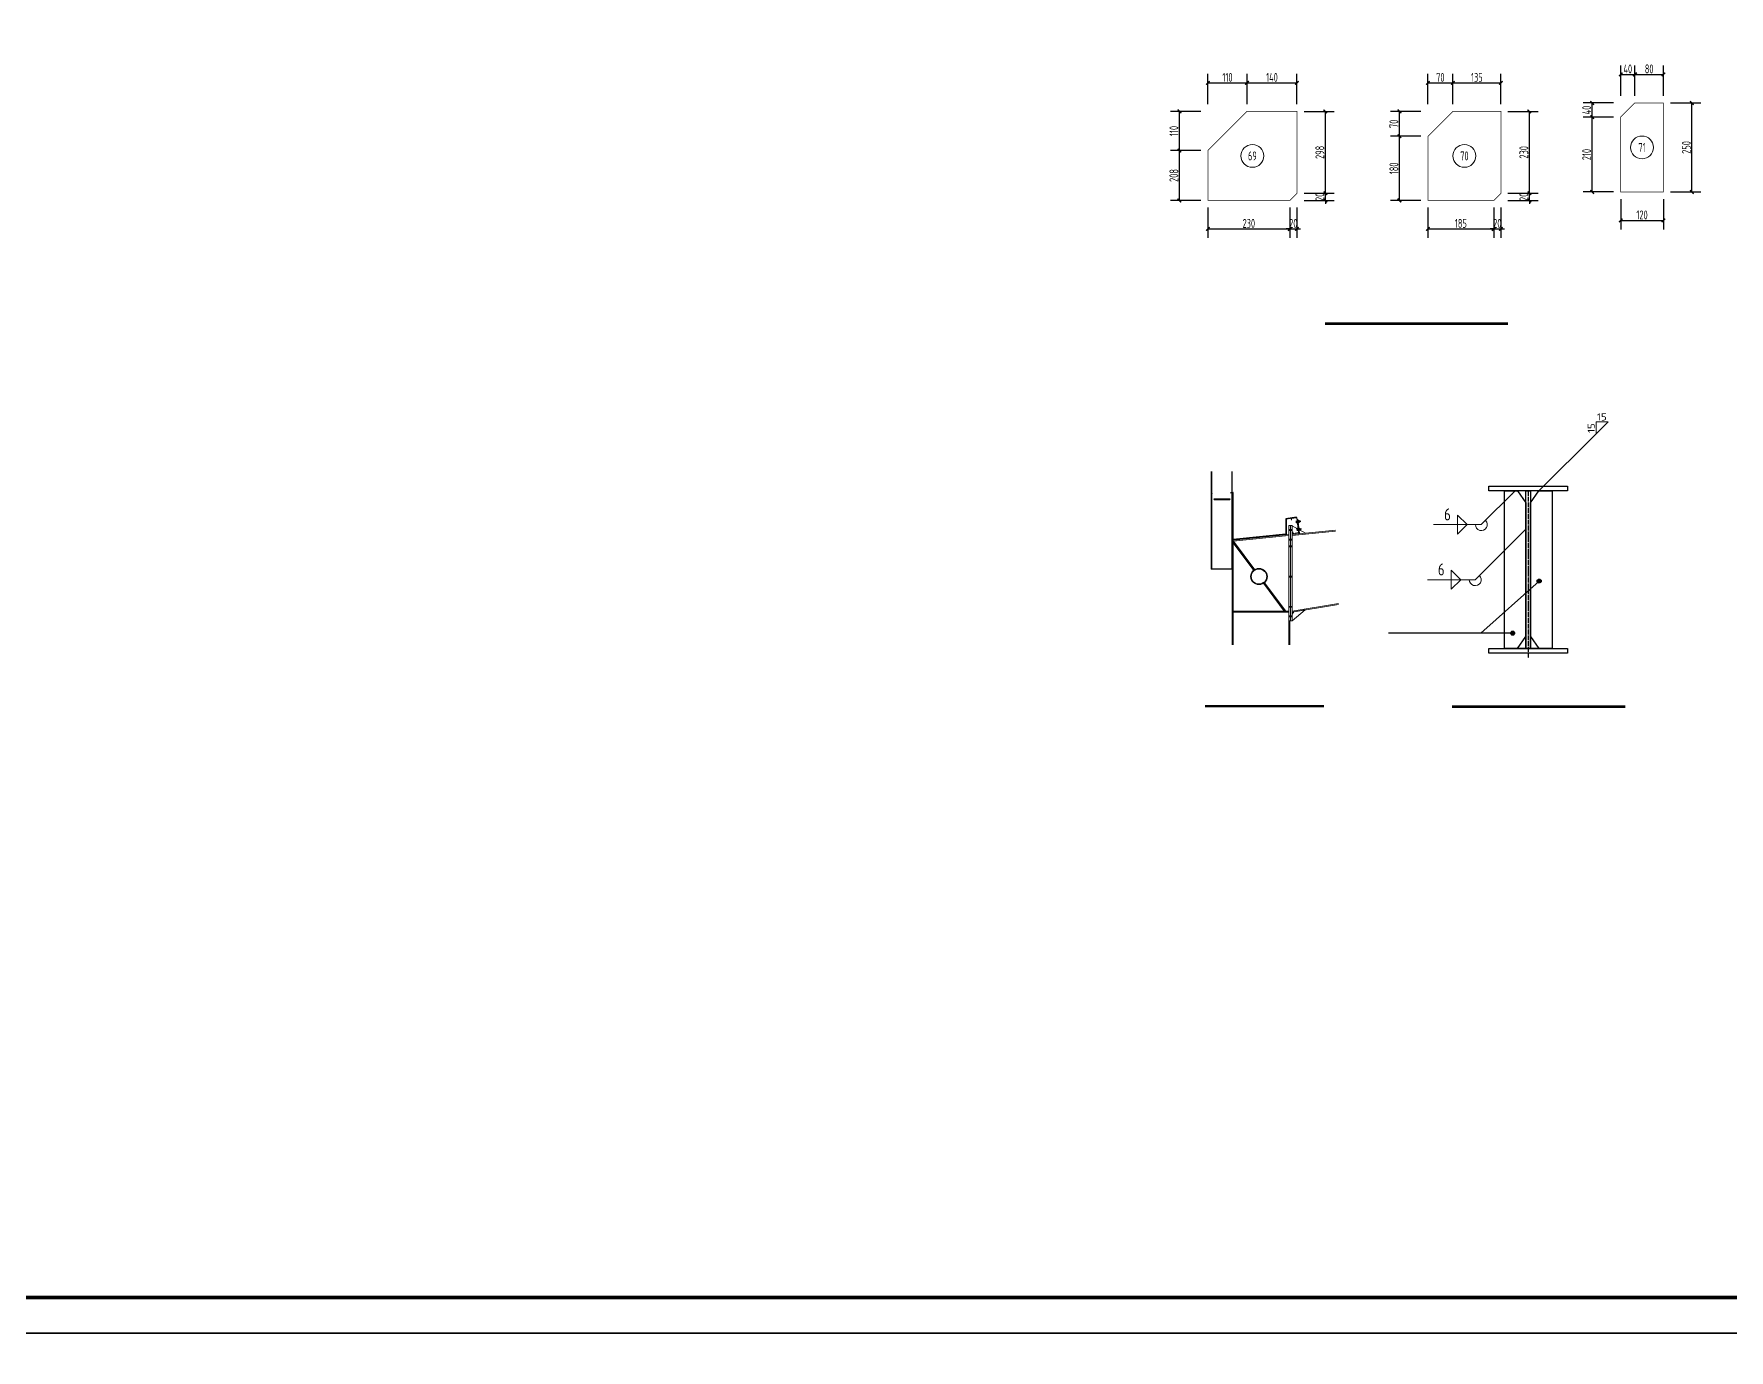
# Model space of a CAD drawing. Extents: x 95752 to 843522, y -411933 to 75567.
# Drawn here: x 186135 to 233751, y -10328 to 26629 of the extents above; entities that cross this region are included whole.
import ezdxf
from ezdxf.enums import TextEntityAlignment as Align

# ---------------------------------------------------------------- set-up
doc = ezdxf.new("R2010")
doc.units = 0
doc.header["$LTSCALE"] = 1000
doc.header["$MEASUREMENT"] = 0
doc.linetypes.add('DOTE', pattern=[2.42, 2, -0.2, 0.02, -0.2])
for name, color, linetype, lineweight in [('10', 7, 'Continuous', 18), ('14', 2, 'Continuous', 20), ('15', 3, 'Continuous', 20), ('尺寸标注', 9, 'Continuous', 18), ('柱子', 3, 'Continuous', 20), ('焊缝标注', 9, 'Continuous', 18), ('编号标注', 9, 'Continuous', 18)]:
    doc.layers.add(name, color=color, linetype=linetype, lineweight=lineweight)
for name, color, linetype in [('320', 2, 'Continuous'), ('AXIS', 3, 'Continuous'), ('DIM_SYMB', 3, 'Continuous'), ('PUB_TITLE', 4, 'Continuous'), ('型钢截面', 2, 'Continuous'), ('拉条', 3, 'Continuous'), ('预埋螺栓', 6, 'Continuous')]:
    doc.layers.add(name, color=color, linetype=linetype)
doc.styles.add('FromPkpm', font='Pkpmeng', dxfattribs={"width": 0.7, "bigfont": 'Pkpmchn'})
doc.styles.get("Standard").update_dxf_attribs({"font": 'gbenor.shx', "bigfont": 'gbcbig.shx'})
doc.dimstyles.new('Pkpm_1.00', dxfattribs={"dimtxt": 250, "dimasz": 100, "dimexe": 250, "dimexo": 0.0625, "dimgap": 30, "dimtad": 1, "dimdec": 0, "dimrnd": 5, "dimzin": 0, "dimdsep": 46, "dimtxsty": 'FromPkpm', "dimblk1": 'ARCHTICK', "dimblk2": 'ARCHTICK', "dimsah": 1, "dimcen": 0.09, "dimadec": 0, "dimazin": 0, "dimtfac": 1, "dimtdec": 0, "dimtix": 1, "dimtmove": 2, "dimatfit": 1, "dimfxl": 1, "dimtolj": 1, "dimtzin": 0, "dimarcsym": 0})

# ---------------------------------------------------------------- blocks, each defined once
blk = doc.blocks.new('A$C475875CE')
at = {"layer": '型钢截面'}
h = blk.add_hatch(dxfattribs=at)
h.set_pattern_fill('LINE', color=256, scale=0.4, angle=-9.754, style=0)
h.set_pattern_definition([(111.032184, (13600.8141, -12750.0163), (1.1853913, 0.45579323), [])])
h.paths.add_polyline_path([(0, 128), (10, 129), (11, 117), (1, 116)])
h = blk.add_hatch(dxfattribs=at)
h.set_pattern_fill('LINE', color=256, scale=0.4, angle=-9.754, style=0)
h.set_pattern_definition([(111.032184, (13612.5558, -12829.4403), (1.1853913, 0.45579323), [])])
h.paths.add_polyline_path([(12, 48), (22, 49), (23, 38), (13, 37)])
at = {"lineweight": 5, "ltscale": 10}
for p, q in [((26, 150, 2), (20, 149, 2)), ((20, 149, 2), (39, 0, 2)), ((30, 125, 2), (24, 124, 2)), ((26, 150, 2), (45, 1, 2)), ((42, 46, 2), (36, 45, 2)), ((45, 1, 2), (39, 0, 2)), ((86, 155, 2), (84, 155, 2)), ((86, 155, 2), (86, 155, 2)), ((101, 36, 2), (99, 36, 2))]:
    blk.add_line(p, q, dxfattribs=at)
at = {"lineweight": 5, "ltscale": 10, "elevation": 2}
for points in [[(86, 155), (84, 172, 0.414214), (81, 175), (27, 170, 0.414214), (24, 167), (44, 11), (100, 16, 0.414214), (103, 19), (101, 36)], [(84, 155), (82, 170, 0.414214), (79, 173), (29, 168, 0.414214), (27, 165), (45, 13), (98, 18, 0.414214), (101, 21), (99, 36)]]:
    blk.add_lwpolyline(points, format="xyb", dxfattribs=at)
at = {"layer": '型钢截面'}
for p, q in [((10, 132, 2), (12, 114, 2)), ((10, 132, 2), (12, 114, 2)), ((22, 129, 2), (10, 128, 2)), ((20, 134, 2), (11, 133, 2)), ((11, 118, 2), (23, 119, 2)), ((13, 113, 2), (23, 114, 2)), ((21, 52, 2), (23, 35, 2)), ((21, 52, 2), (23, 35, 2)), ((22, 133, 2), (23, 115, 2)), ((32, 55, 2), (22, 54, 2)), ((34, 50, 2), (22, 49, 2)), ((23, 39, 2), (35, 40, 2)), ((24, 34, 2), (34, 35, 2)), ((40, 136, 2), (30, 135, 2)), ((30, 134, 2), (31, 116, 2)), ((30, 134, 2), (31, 116, 2)), ((42, 131, 2), (30, 130, 2)), ((31, 120, 2), (43, 121, 2)), ((33, 115, 2), (42, 116, 2)), ((33, 54, 2), (35, 36, 2)), ((41, 135, 2), (43, 117, 2)), ((41, 55, 2), (43, 37, 2)), ((41, 55, 2), (43, 37, 2)), ((52, 57, 2), (42, 56, 2)), ((54, 52, 2), (42, 51, 2)), ((43, 41, 2), (55, 42, 2)), ((44, 36, 2), (54, 37, 2)), ((53, 56, 2), (55, 38, 2))]:
    blk.add_line(p, q, dxfattribs=at)
at = {"layer": '型钢截面', "elevation": 2}
for points in [[(30, 131), (0, 128), (1, 116), (31, 119)], [(42, 52), (12, 48), (13, 37), (43, 40)]]:
    blk.add_lwpolyline(points, close=True, dxfattribs=at)
at = {"layer": '型钢截面'}
for centre, start, end in [((11, 132, 2), 96.0322, 186.0322), ((13, 114, 2), 186.0322, 276.0322), ((21, 133, 2), 6.0322, 96.0322), ((21, 130, 2), 276.0322, 6.0322), ((21, 128, 2), 6.0322, 96.0322), ((22, 53, 2), 96.0322, 186.0322), ((22, 120, 2), 276.0322, 6.0322), ((22, 118, 2), 6.0322, 96.0322), ((22, 115, 2), 276.0322, 6.0322), ((24, 35, 2), 186.0322, 276.0322), ((31, 134, 2), 96.0322, 186.0322), ((32, 116, 2), 186.0322, 276.0322), ((32, 54, 2), 6.0322, 96.0322), ((33, 51, 2), 276.0322, 6.0322), ((33, 49, 2), 6.0322, 96.0322), ((34, 41, 2), 276.0322, 6.0322), ((34, 39, 2), 6.0322, 96.0322), ((34, 36, 2), 276.0322, 6.0322), ((40, 135, 2), 6.0322, 96.0322), ((41, 132, 2), 276.0322, 6.0322), ((41, 130, 2), 6.0322, 96.0322), ((42, 55, 2), 96.0322, 186.0322), ((42, 122, 2), 276.0322, 6.0322), ((42, 120, 2), 6.0322, 96.0322), ((42, 117, 2), 276.0322, 6.0322), ((44, 37, 2), 186.0322, 276.0322), ((52, 56, 2), 6.0322, 96.0322), ((53, 53, 2), 276.0322, 6.0322), ((53, 51, 2), 6.0322, 96.0322), ((54, 43, 2), 276.0322, 6.0322), ((54, 41, 2), 6.0322, 96.0322), ((54, 38, 2), 276.0322, 6.0322)]:
    blk.add_arc(centre, 1, start, end, dxfattribs=at)
blk = doc.blocks.new('GH22112221')
for p, q in [((1891302, -58997, 4), (1891799, -58997, 4)), ((1891302, -59015, 4), (1891799, -59015, 4)), ((1891901, -60318, 4), (1892566, -61207, 4)), ((1891901, -60368, 4), (1892542, -61225, 4)), ((1891871, -61187, 4), (1891211, -61187, 4)), ((1892843, -61628, 4), (1893495, -62498, 4)), ((1892867, -61610, 4), (1893532, -62498, 4))]:
    blk.add_line(p, q)
at = {"color": 1}
for p, q in [((1891460, -59033, 4), (1891460, -58982, 4)), ((1891669, -59033, 4), (1891669, -58982, 4))]:
    blk.add_line(p, q, dxfattribs=at)
at = {"const_width": 6, "elevation": 4}
blk.add_lwpolyline([(1891811, -58817), (1891871, -58817), (1891871, -58997), (1891211, -58997), (1891211, -58817), (1891271, -58817)], dxfattribs=at)
at = {"elevation": 4}
blk.add_lwpolyline([(1891302, -58997), (1891799, -58997), (1891799, -59015), (1891302, -59015)], close=True, dxfattribs=at)
at = {"color": 1, "const_width": 36, "elevation": 4}
for points in [[(1891460, -59015), (1891460, -58997)], [(1891669, -59015), (1891669, -58997)]]:
    blk.add_lwpolyline(points, dxfattribs=at)
at = {"elevation": 4}
for points in [[(1893876, -59569), (1893541, -59620), (1893540, -60096), (1891895, -60264), (1891895, -58795), (1891814, -58809)], [(1893877, -59578), (1893550, -59627), (1893549, -60104), (1891886, -60274), (1891886, -58805), (1891816, -58817)]]:
    blk.add_lwpolyline(points, dxfattribs=at)
for radius in [252, 242]:
    blk.add_circle((1892704, -61418, 4), radius)
at = {"layer": '14'}
for p, q in [((1891901, -60287, 4), (1893641, -60104, 4)), ((1893641, -60134, 4), (1891901, -60318, 4)), ((1891901, -60318, 4), (1891901, -60287, 4)), ((1893641, -59828, 4), (1893689, -59828, 4)), ((1893641, -62798, 4), (1893641, -59828, 4)), ((1893641, -60104, 4), (1893641, -60134, 4)), ((1893689, -59828, 4), (1893737, -59828, 4)), ((1893689, -62798, 4), (1893689, -59828, 4)), ((1893689, -59828, 4), (1893689, -62798, 4)), ((1893737, -59828, 4), (1893737, -62798, 4)), ((1893737, -59834, 4), (1894155, -60062, 4)), ((1893737, -60044, 4), (1893737, -59834, 4)), ((1893796, -60098, 4), (1893737, -60044, 4)), ((1893641, -60644, 4), (1893641, -60614, 4)), ((1893737, -60644, 4), (1893737, -60614, 4)), ((1891901, -62528, 4), (1891901, -62498, 4)), ((1891901, -62498, 4), (1893641, -62498, 4)), ((1893641, -62528, 4), (1891901, -62528, 4)), ((1893641, -62498, 4), (1893641, -62528, 4)), ((1893689, -62798, 4), (1893641, -62798, 4)), ((1893737, -62798, 4), (1893689, -62798, 4)), ((1894151, -62460, 4), (1893737, -62798, 4)), ((1893737, -62588, 4), (1893796, -62519, 4)), ((1893737, -62798, 4), (1893737, -62588, 4)), ((1893796, -62519, 4), (1894151, -62460, 4))]:
    blk.add_line(p, q, dxfattribs=at)
at = {"layer": '柱子'}
for p, q in [((1891211, -61187, 4), (1891211, -58146, 4)), ((1891229, -61187, 4), (1891229, -58146, 4)), ((1891853, -61187, 4), (1891853, -58146, 4)), ((1891871, -61187, 4), (1891871, -58146, 4)), ((1891871, -60287, 4), (1891901, -60287, 4)), ((1891871, -63545, 4), (1891871, -60287, 4)), ((1891901, -63545, 4), (1891901, -60287, 4)), ((1893737, -60104, 4), (1895093, -59968, 4)), ((1893737, -60134, 4), (1895094, -59998, 4)), ((1893737, -62498, 4), (1895188, -62257, 4)), ((1893737, -62528, 4), (1895190, -62287, 4)), ((1893641, -62798, 4), (1893671, -62798, 4)), ((1893641, -63545, 4), (1893641, -62798, 4)), ((1893671, -63545, 4), (1893671, -62798, 4))]:
    blk.add_line(p, q, dxfattribs=at)
at = {"layer": '预埋螺栓', "const_width": 60, "elevation": 4}
for points in [[(1893641, -59969), (1893737, -59969)], [(1893641, -60269), (1893737, -60269)], [(1893641, -60479), (1893737, -60479)], [(1893641, -61421), (1893737, -61421)], [(1893641, -62363), (1893737, -62363)], [(1893641, -62663), (1893737, -62663)]]:
    blk.add_lwpolyline(points, dxfattribs=at)
at = {"xscale": -2.999999999999999, "yscale": 2.999999999999999, "zscale": 2.999999999999997, "rotation": 14.03639966817698}
blk.add_blockref('A$C475875CE', (1894080, -60052, -2), dxfattribs=at)
blk = doc.blocks.new('jkdhj1')
h = blk.add_hatch(color=256)
edge = h.paths.add_edge_path()
edge.add_arc((261171, 201265), 85.5, 0, 360)
h = blk.add_hatch(color=256)
edge = h.paths.add_edge_path()
edge.add_arc((260058, 199084), 85.5, 0, 360)
for p, q in [((260265, 205042), (260615, 204542)), ((260815, 204542), (261165, 205042)), ((258729, 199084), (261171, 201265)), ((260058, 199084), (254850, 199084))]:
    blk.add_line(p, q)
for centre in [(261171, 201265), (260058, 199084)]:
    blk.add_circle(centre, 85.5)
at = {"layer": '10'}
for p, q in [((263565, 207442), (264060, 207937)), ((264060, 207937), (263565, 207937)), ((263565, 207937), (263565, 207442)), ((261165, 205042), (263565, 207442))]:
    blk.add_line(p, q, dxfattribs=at)
at = {"layer": '320'}
for p, q in [((260265, 198442), (260615, 198942)), ((260815, 198942), (261165, 198442))]:
    blk.add_line(p, q, dxfattribs=at)
for points in [[(259065, 205242), (262365, 205242), (262365, 205042), (259065, 205042), (259065, 205242)], [(259715, 205042), (260265, 205042), (260615, 204542), (260615, 198442), (259715, 198442), (259715, 205042)], [(260615, 205042), (260815, 205042), (260815, 198442), (260615, 198442), (260615, 205042)], [(260815, 204542), (261165, 205042), (261715, 205042), (261715, 198442), (260815, 198442), (260815, 204542)], [(259065, 198442), (262365, 198442), (262365, 198242), (259065, 198242), (259065, 198442)]]:
    blk.add_lwpolyline(points, dxfattribs=at)
at = {"layer": 'AXIS', "color": 1, "linetype": 'DOTE', "ltscale": 0.1}
blk.add_line((260715, 205042), (260715, 198042), dxfattribs=at)
at = {"layer": 'DIM_SYMB', "const_width": 105}
blk.add_lwpolyline([(257521, 196002), (264791, 196002)], dxfattribs=at)
at = {"layer": '焊缝标注', "color": 0}
for p, q in [((260165, 205042), (258748, 203631)), ((258148, 203631), (257748, 204031)), ((257748, 203631), (257748, 204031)), ((258748, 203631), (256748, 203631)), ((258148, 203631), (257748, 203231)), ((257748, 203631), (257748, 203231)), ((260615, 203442), (258490, 201325)), ((258490, 201325), (256490, 201325)), ((257890, 201325), (257490, 201725)), ((257490, 201325), (257490, 201725)), ((257890, 201325), (257490, 200925)), ((257490, 201325), (257490, 200925))]:
    blk.add_line(p, q, dxfattribs=at)
for centre in [(258748, 203631), (258490, 201325)]:
    blk.add_arc(centre, 250, 179.99999, 44.88593, dxfattribs=at)
for points in [[(260165, 205042), (260002, 204922), (260045, 204880)], [(260615, 203442), (260452, 203322), (260495, 203280)]]:
    blk.add_solid(points, dxfattribs=at)
at = {"layer": '10', "width": 1.495304}
blk.add_text('15', height=300, dxfattribs=at).set_placement((263597, 207996), (264005, 207996), align=Align.FIT)
at = {"layer": '10', "width": 1.495293}
blk.add_text('15', height=300, rotation=90, dxfattribs=at).set_placement((263506, 207474), (263506, 207882), align=Align.FIT)
at = {"layer": '焊缝标注', "color": 0, "width": 1.120731}
for p, p2 in [((257188, 203811), (257468, 203811)), ((256930, 201505), (257210, 201505))]:
    blk.add_text('6', height=500, dxfattribs=at).set_placement(p, p2, align=Align.FIT)
blk = doc.blocks.new('_ArchTick')
at = {"color": 0, "linetype": 'ByBlock', "const_width": 0.4}
blk.add_lwpolyline([(-0.5, -0.5), (0.5, 0.5)], dxfattribs=at)
blk = doc.blocks.new('*D343')
at = {"layer": 'Defpoints', "color": 0, "linetype": 'Continuous', "transparency": 16777216}
for p in [(219111, 21954), (221411, 21954), (221411, 21154)]:
    blk.add_point(p, dxfattribs=at)
at = {"layer": '尺寸标注', "color": 0, "linetype": 'Continuous', "lineweight": -2, "transparency": 16777216}
for p, q in [((219111, 21754), (219111, 20904)), ((221411, 21754), (221411, 20904)), ((219111, 21154), (221411, 21154))]:
    blk.add_line(p, q, dxfattribs=at)
at = {"layer": '尺寸标注', "color": 0, "linetype": 'Continuous', "lineweight": -2, "transparency": 16777216, "xscale": 100, "yscale": 100, "zscale": 100, "rotation": 180}
blk.add_blockref('_ArchTick', (219111, 21154), dxfattribs=at)
at = {"layer": '尺寸标注', "color": 0, "linetype": 'Continuous', "lineweight": -2, "transparency": 16777216, "xscale": 100, "yscale": 100, "zscale": 100}
blk.add_blockref('_ArchTick', (221411, 21154), dxfattribs=at)
at = {"layer": '尺寸标注', "color": 0, "linetype": 'Continuous', "lineweight": 18, "transparency": 16777216, "insert": (220261, 21309), "char_height": 250, "attachment_point": 5, "style": 'FromPkpm'}
blk.add_mtext('\\A1;230', dxfattribs=at)
blk = doc.blocks.new('*D344')
at = {"layer": 'Defpoints', "color": 0, "linetype": 'Continuous', "transparency": 16777216}
for p in [(221411, 21954), (221611, 21954), (221611, 21154)]:
    blk.add_point(p, dxfattribs=at)
at = {"layer": '尺寸标注', "color": 0, "linetype": 'Continuous', "lineweight": -2, "transparency": 16777216}
for p, q in [((221411, 21754), (221411, 20904)), ((221611, 21754), (221611, 20904)), ((221411, 21154), (221311, 21154)), ((221411, 21154), (221611, 21154)), ((221611, 21154), (221711, 21154))]:
    blk.add_line(p, q, dxfattribs=at)
at = {"layer": '尺寸标注', "color": 0, "linetype": 'Continuous', "lineweight": -2, "transparency": 16777216, "xscale": 100, "yscale": 100, "zscale": 100}
blk.add_blockref('_ArchTick', (221411, 21154), dxfattribs=at)
at = {"layer": '尺寸标注', "color": 0, "linetype": 'Continuous', "lineweight": -2, "transparency": 16777216, "xscale": 100, "yscale": 100, "zscale": 100, "rotation": 180}
blk.add_blockref('_ArchTick', (221611, 21154), dxfattribs=at)
at = {"layer": '尺寸标注', "color": 0, "linetype": 'Continuous', "lineweight": 18, "transparency": 16777216, "insert": (221511, 21309), "char_height": 250, "attachment_point": 5, "style": 'FromPkpm'}
blk.add_mtext('\\A1;20', dxfattribs=at)
blk = doc.blocks.new('*D345')
at = {"layer": 'Defpoints', "color": 0, "linetype": 'Continuous', "transparency": 16777216}
for p in [(220211, 25254), (219111, 24454), (220211, 24454)]:
    blk.add_point(p, dxfattribs=at)
at = {"layer": '尺寸标注', "color": 0, "linetype": 'Continuous', "lineweight": -2, "transparency": 16777216}
for p, q in [((219111, 24654), (219111, 25504)), ((219111, 25254), (220211, 25254)), ((220211, 24654), (220211, 25504))]:
    blk.add_line(p, q, dxfattribs=at)
at = {"layer": '尺寸标注', "color": 0, "linetype": 'Continuous', "lineweight": -2, "transparency": 16777216, "xscale": 100, "yscale": 100, "zscale": 100, "rotation": 180}
blk.add_blockref('_ArchTick', (219111, 25254), dxfattribs=at)
at = {"layer": '尺寸标注', "color": 0, "linetype": 'Continuous', "lineweight": -2, "transparency": 16777216, "xscale": 100, "yscale": 100, "zscale": 100}
blk.add_blockref('_ArchTick', (220211, 25254), dxfattribs=at)
at = {"layer": '尺寸标注', "color": 0, "linetype": 'Continuous', "lineweight": 18, "transparency": 16777216, "insert": (219661, 25409), "char_height": 250, "attachment_point": 5, "style": 'FromPkpm'}
blk.add_mtext('\\A1;110', dxfattribs=at)
blk = doc.blocks.new('*D346')
at = {"layer": 'Defpoints', "color": 0, "linetype": 'Continuous', "transparency": 16777216}
for p in [(221611, 25254), (220211, 24454), (221611, 24454)]:
    blk.add_point(p, dxfattribs=at)
at = {"layer": '尺寸标注', "color": 0, "linetype": 'Continuous', "lineweight": -2, "transparency": 16777216}
for p, q in [((220211, 24654), (220211, 25504)), ((220211, 25254), (221611, 25254)), ((221611, 24654), (221611, 25504))]:
    blk.add_line(p, q, dxfattribs=at)
at = {"layer": '尺寸标注', "color": 0, "linetype": 'Continuous', "lineweight": -2, "transparency": 16777216, "xscale": 100, "yscale": 100, "zscale": 100, "rotation": 180}
blk.add_blockref('_ArchTick', (220211, 25254), dxfattribs=at)
at = {"layer": '尺寸标注', "color": 0, "linetype": 'Continuous', "lineweight": -2, "transparency": 16777216, "xscale": 100, "yscale": 100, "zscale": 100}
blk.add_blockref('_ArchTick', (221611, 25254), dxfattribs=at)
at = {"layer": '尺寸标注', "color": 0, "linetype": 'Continuous', "lineweight": 18, "transparency": 16777216, "insert": (220911, 25409), "char_height": 250, "attachment_point": 5, "style": 'FromPkpm'}
blk.add_mtext('\\A1;140', dxfattribs=at)
blk = doc.blocks.new('*D347')
at = {"layer": 'Defpoints', "color": 0, "linetype": 'Continuous', "transparency": 16777216}
for p in [(221611, 22154), (221611, 21954), (222411, 22154)]:
    blk.add_point(p, dxfattribs=at)
at = {"layer": '尺寸标注', "color": 0, "linetype": 'Continuous', "lineweight": -2, "transparency": 16777216}
for p, q in [((221811, 22154), (222661, 22154)), ((221811, 21954), (222661, 21954)), ((222411, 22154), (222411, 22254)), ((222411, 21954), (222411, 22154)), ((222411, 21954), (222411, 21854))]:
    blk.add_line(p, q, dxfattribs=at)
at = {"layer": '尺寸标注', "color": 0, "linetype": 'Continuous', "lineweight": -2, "transparency": 16777216, "xscale": 100, "yscale": 100, "zscale": 100}
for p, rotation in [((222411, 22154), 270), ((222411, 21954), 90)]:
    blk.add_blockref('_ArchTick', p, dxfattribs=dict(at, rotation=rotation))
at = {"layer": '尺寸标注', "color": 0, "linetype": 'Continuous', "lineweight": 18, "transparency": 16777216, "insert": (222256, 22054), "char_height": 250, "attachment_point": 5, "rotation": 90, "style": 'FromPkpm'}
blk.add_mtext('\\A1;20', dxfattribs=at)
blk = doc.blocks.new('*D348')
at = {"layer": 'Defpoints', "color": 0, "linetype": 'Continuous', "transparency": 16777216}
for p in [(221611, 24454), (222411, 24454), (221611, 22154)]:
    blk.add_point(p, dxfattribs=at)
at = {"layer": '尺寸标注', "color": 0, "linetype": 'Continuous', "lineweight": -2, "transparency": 16777216}
for p, q in [((221811, 24454), (222661, 24454)), ((222411, 22154), (222411, 24454)), ((221811, 22154), (222661, 22154))]:
    blk.add_line(p, q, dxfattribs=at)
at = {"layer": '尺寸标注', "color": 0, "linetype": 'Continuous', "lineweight": -2, "transparency": 16777216, "xscale": 100, "yscale": 100, "zscale": 100}
for p, rotation in [((222411, 24454), 90), ((222411, 22154), 270)]:
    blk.add_blockref('_ArchTick', p, dxfattribs=dict(at, rotation=rotation))
at = {"layer": '尺寸标注', "color": 0, "linetype": 'Continuous', "lineweight": 18, "transparency": 16777216, "insert": (222256, 23304), "char_height": 250, "attachment_point": 5, "rotation": 90, "style": 'FromPkpm'}
blk.add_mtext('\\A1;298', dxfattribs=at)
blk = doc.blocks.new('*D349')
at = {"layer": 'Defpoints', "color": 0, "linetype": 'Continuous', "transparency": 16777216}
for p in [(218311, 23354), (219111, 23354), (219111, 21954)]:
    blk.add_point(p, dxfattribs=at)
at = {"layer": '尺寸标注', "color": 0, "linetype": 'Continuous', "lineweight": -2, "transparency": 16777216}
for p, q in [((218911, 23354), (218061, 23354)), ((218311, 21954), (218311, 23354)), ((218911, 21954), (218061, 21954))]:
    blk.add_line(p, q, dxfattribs=at)
at = {"layer": '尺寸标注', "color": 0, "linetype": 'Continuous', "lineweight": -2, "transparency": 16777216, "xscale": 100, "yscale": 100, "zscale": 100}
for p, rotation in [((218311, 23354), 90), ((218311, 21954), 270)]:
    blk.add_blockref('_ArchTick', p, dxfattribs=dict(at, rotation=rotation))
at = {"layer": '尺寸标注', "color": 0, "linetype": 'Continuous', "lineweight": 18, "transparency": 16777216, "insert": (218156, 22654), "char_height": 250, "attachment_point": 5, "rotation": 90, "style": 'FromPkpm'}
blk.add_mtext('\\A1;208', dxfattribs=at)
blk = doc.blocks.new('*D350')
at = {"layer": 'Defpoints', "color": 0, "linetype": 'Continuous', "transparency": 16777216}
for p in [(218311, 24454), (219111, 24454), (219111, 23354)]:
    blk.add_point(p, dxfattribs=at)
at = {"layer": '尺寸标注', "color": 0, "linetype": 'Continuous', "lineweight": -2, "transparency": 16777216}
for p, q in [((218911, 24454), (218061, 24454)), ((218311, 23354), (218311, 24454)), ((218911, 23354), (218061, 23354))]:
    blk.add_line(p, q, dxfattribs=at)
at = {"layer": '尺寸标注', "color": 0, "linetype": 'Continuous', "lineweight": -2, "transparency": 16777216, "xscale": 100, "yscale": 100, "zscale": 100}
for p, rotation in [((218311, 24454), 90), ((218311, 23354), 270)]:
    blk.add_blockref('_ArchTick', p, dxfattribs=dict(at, rotation=rotation))
at = {"layer": '尺寸标注', "color": 0, "linetype": 'Continuous', "lineweight": 18, "transparency": 16777216, "insert": (218156, 23904), "char_height": 250, "attachment_point": 5, "rotation": 90, "style": 'FromPkpm'}
blk.add_mtext('\\A1;110', dxfattribs=at)
blk = doc.blocks.new('*D351')
at = {"layer": 'Defpoints', "color": 0, "linetype": 'Continuous', "transparency": 16777216}
for p in [(225291, 21954), (227141, 21954), (227141, 21154)]:
    blk.add_point(p, dxfattribs=at)
at = {"layer": '尺寸标注', "color": 0, "linetype": 'Continuous', "lineweight": -2, "transparency": 16777216}
for p, q in [((225291, 21754), (225291, 20904)), ((227141, 21754), (227141, 20904)), ((225291, 21154), (227141, 21154))]:
    blk.add_line(p, q, dxfattribs=at)
at = {"layer": '尺寸标注', "color": 0, "linetype": 'Continuous', "lineweight": -2, "transparency": 16777216, "xscale": 100, "yscale": 100, "zscale": 100, "rotation": 180}
blk.add_blockref('_ArchTick', (225291, 21154), dxfattribs=at)
at = {"layer": '尺寸标注', "color": 0, "linetype": 'Continuous', "lineweight": -2, "transparency": 16777216, "xscale": 100, "yscale": 100, "zscale": 100}
blk.add_blockref('_ArchTick', (227141, 21154), dxfattribs=at)
at = {"layer": '尺寸标注', "color": 0, "linetype": 'Continuous', "lineweight": 18, "transparency": 16777216, "insert": (226216, 21309), "char_height": 250, "attachment_point": 5, "style": 'FromPkpm'}
blk.add_mtext('\\A1;185', dxfattribs=at)
blk = doc.blocks.new('*D352')
at = {"layer": 'Defpoints', "color": 0, "linetype": 'Continuous', "transparency": 16777216}
for p in [(227141, 21954), (227341, 21954), (227341, 21154)]:
    blk.add_point(p, dxfattribs=at)
at = {"layer": '尺寸标注', "color": 0, "linetype": 'Continuous', "lineweight": -2, "transparency": 16777216}
for p, q in [((227141, 21754), (227141, 20904)), ((227341, 21754), (227341, 20904)), ((227141, 21154), (227041, 21154)), ((227141, 21154), (227341, 21154)), ((227341, 21154), (227441, 21154))]:
    blk.add_line(p, q, dxfattribs=at)
at = {"layer": '尺寸标注', "color": 0, "linetype": 'Continuous', "lineweight": -2, "transparency": 16777216, "xscale": 100, "yscale": 100, "zscale": 100}
blk.add_blockref('_ArchTick', (227141, 21154), dxfattribs=at)
at = {"layer": '尺寸标注', "color": 0, "linetype": 'Continuous', "lineweight": -2, "transparency": 16777216, "xscale": 100, "yscale": 100, "zscale": 100, "rotation": 180}
blk.add_blockref('_ArchTick', (227341, 21154), dxfattribs=at)
at = {"layer": '尺寸标注', "color": 0, "linetype": 'Continuous', "lineweight": 18, "transparency": 16777216, "insert": (227241, 21309), "char_height": 250, "attachment_point": 5, "style": 'FromPkpm'}
blk.add_mtext('\\A1;20', dxfattribs=at)
blk = doc.blocks.new('*D353')
at = {"layer": 'Defpoints', "color": 0, "linetype": 'Continuous', "transparency": 16777216}
for p in [(225991, 25254), (225291, 24454), (225991, 24454)]:
    blk.add_point(p, dxfattribs=at)
at = {"layer": '尺寸标注', "color": 0, "linetype": 'Continuous', "lineweight": -2, "transparency": 16777216}
for p, q in [((225291, 24654), (225291, 25504)), ((225291, 25254), (225991, 25254)), ((225991, 24654), (225991, 25504))]:
    blk.add_line(p, q, dxfattribs=at)
at = {"layer": '尺寸标注', "color": 0, "linetype": 'Continuous', "lineweight": -2, "transparency": 16777216, "xscale": 100, "yscale": 100, "zscale": 100, "rotation": 180}
blk.add_blockref('_ArchTick', (225291, 25254), dxfattribs=at)
at = {"layer": '尺寸标注', "color": 0, "linetype": 'Continuous', "lineweight": -2, "transparency": 16777216, "xscale": 100, "yscale": 100, "zscale": 100}
blk.add_blockref('_ArchTick', (225991, 25254), dxfattribs=at)
at = {"layer": '尺寸标注', "color": 0, "linetype": 'Continuous', "lineweight": 18, "transparency": 16777216, "insert": (225641, 25409), "char_height": 250, "attachment_point": 5, "style": 'FromPkpm'}
blk.add_mtext('\\A1;70', dxfattribs=at)
blk = doc.blocks.new('*D354')
at = {"layer": 'Defpoints', "color": 0, "linetype": 'Continuous', "transparency": 16777216}
for p in [(227341, 25254), (225991, 24454), (227341, 24454)]:
    blk.add_point(p, dxfattribs=at)
at = {"layer": '尺寸标注', "color": 0, "linetype": 'Continuous', "lineweight": -2, "transparency": 16777216}
for p, q in [((225991, 24654), (225991, 25504)), ((225991, 25254), (227341, 25254)), ((227341, 24654), (227341, 25504))]:
    blk.add_line(p, q, dxfattribs=at)
at = {"layer": '尺寸标注', "color": 0, "linetype": 'Continuous', "lineweight": -2, "transparency": 16777216, "xscale": 100, "yscale": 100, "zscale": 100, "rotation": 180}
blk.add_blockref('_ArchTick', (225991, 25254), dxfattribs=at)
at = {"layer": '尺寸标注', "color": 0, "linetype": 'Continuous', "lineweight": -2, "transparency": 16777216, "xscale": 100, "yscale": 100, "zscale": 100}
blk.add_blockref('_ArchTick', (227341, 25254), dxfattribs=at)
at = {"layer": '尺寸标注', "color": 0, "linetype": 'Continuous', "lineweight": 18, "transparency": 16777216, "insert": (226666, 25409), "char_height": 250, "attachment_point": 5, "style": 'FromPkpm'}
blk.add_mtext('\\A1;135', dxfattribs=at)
blk = doc.blocks.new('*D355')
at = {"layer": 'Defpoints', "color": 0, "linetype": 'Continuous', "transparency": 16777216}
for p in [(227341, 22154), (227341, 21954), (228141, 22154)]:
    blk.add_point(p, dxfattribs=at)
at = {"layer": '尺寸标注', "color": 0, "linetype": 'Continuous', "lineweight": -2, "transparency": 16777216}
for p, q in [((227541, 22154), (228391, 22154)), ((227541, 21954), (228391, 21954)), ((228141, 22154), (228141, 22254)), ((228141, 21954), (228141, 22154)), ((228141, 21954), (228141, 21854))]:
    blk.add_line(p, q, dxfattribs=at)
at = {"layer": '尺寸标注', "color": 0, "linetype": 'Continuous', "lineweight": -2, "transparency": 16777216, "xscale": 100, "yscale": 100, "zscale": 100}
for p, rotation in [((228141, 22154), 270), ((228141, 21954), 90)]:
    blk.add_blockref('_ArchTick', p, dxfattribs=dict(at, rotation=rotation))
at = {"layer": '尺寸标注', "color": 0, "linetype": 'Continuous', "lineweight": 18, "transparency": 16777216, "insert": (227986, 22054), "char_height": 250, "attachment_point": 5, "rotation": 90, "style": 'FromPkpm'}
blk.add_mtext('\\A1;20', dxfattribs=at)
blk = doc.blocks.new('*D356')
at = {"layer": 'Defpoints', "color": 0, "linetype": 'Continuous', "transparency": 16777216}
for p in [(227341, 24454), (228141, 24454), (227341, 22154)]:
    blk.add_point(p, dxfattribs=at)
at = {"layer": '尺寸标注', "color": 0, "linetype": 'Continuous', "lineweight": -2, "transparency": 16777216}
for p, q in [((227541, 24454), (228391, 24454)), ((228141, 22154), (228141, 24454)), ((227541, 22154), (228391, 22154))]:
    blk.add_line(p, q, dxfattribs=at)
at = {"layer": '尺寸标注', "color": 0, "linetype": 'Continuous', "lineweight": -2, "transparency": 16777216, "xscale": 100, "yscale": 100, "zscale": 100}
for p, rotation in [((228141, 24454), 90), ((228141, 22154), 270)]:
    blk.add_blockref('_ArchTick', p, dxfattribs=dict(at, rotation=rotation))
at = {"layer": '尺寸标注', "color": 0, "linetype": 'Continuous', "lineweight": 18, "transparency": 16777216, "insert": (227986, 23304), "char_height": 250, "attachment_point": 5, "rotation": 90, "style": 'FromPkpm'}
blk.add_mtext('\\A1;230', dxfattribs=at)
blk = doc.blocks.new('*D357')
at = {"layer": 'Defpoints', "color": 0, "linetype": 'Continuous', "transparency": 16777216}
for p in [(224491, 23754), (225291, 23754), (225291, 21954)]:
    blk.add_point(p, dxfattribs=at)
at = {"layer": '尺寸标注', "color": 0, "linetype": 'Continuous', "lineweight": -2, "transparency": 16777216}
for p, q in [((225091, 23754), (224241, 23754)), ((224491, 21954), (224491, 23754)), ((225091, 21954), (224241, 21954))]:
    blk.add_line(p, q, dxfattribs=at)
at = {"layer": '尺寸标注', "color": 0, "linetype": 'Continuous', "lineweight": -2, "transparency": 16777216, "xscale": 100, "yscale": 100, "zscale": 100}
for p, rotation in [((224491, 23754), 90), ((224491, 21954), 270)]:
    blk.add_blockref('_ArchTick', p, dxfattribs=dict(at, rotation=rotation))
at = {"layer": '尺寸标注', "color": 0, "linetype": 'Continuous', "lineweight": 18, "transparency": 16777216, "insert": (224336, 22854), "char_height": 250, "attachment_point": 5, "rotation": 90, "style": 'FromPkpm'}
blk.add_mtext('\\A1;180', dxfattribs=at)
blk = doc.blocks.new('*D358')
at = {"layer": 'Defpoints', "color": 0, "linetype": 'Continuous', "transparency": 16777216}
for p in [(224491, 24454), (225291, 24454), (225291, 23754)]:
    blk.add_point(p, dxfattribs=at)
at = {"layer": '尺寸标注', "color": 0, "linetype": 'Continuous', "lineweight": -2, "transparency": 16777216}
for p, q in [((225091, 24454), (224241, 24454)), ((224491, 23754), (224491, 24454)), ((225091, 23754), (224241, 23754))]:
    blk.add_line(p, q, dxfattribs=at)
at = {"layer": '尺寸标注', "color": 0, "linetype": 'Continuous', "lineweight": -2, "transparency": 16777216, "xscale": 100, "yscale": 100, "zscale": 100}
for p, rotation in [((224491, 24454), 90), ((224491, 23754), 270)]:
    blk.add_blockref('_ArchTick', p, dxfattribs=dict(at, rotation=rotation))
at = {"layer": '尺寸标注', "color": 0, "linetype": 'Continuous', "lineweight": 18, "transparency": 16777216, "insert": (224336, 24104), "char_height": 250, "attachment_point": 5, "rotation": 90, "style": 'FromPkpm'}
blk.add_mtext('\\A1;70', dxfattribs=at)
blk = doc.blocks.new('*D359')
at = {"layer": 'Defpoints', "color": 0, "linetype": 'Continuous', "transparency": 16777216}
for p in [(230706, 22192), (231906, 22192), (231906, 21392)]:
    blk.add_point(p, dxfattribs=at)
at = {"layer": '尺寸标注', "color": 0, "linetype": 'Continuous', "lineweight": -2, "transparency": 16777216}
for p, q in [((230706, 21992), (230706, 21142)), ((231906, 21992), (231906, 21142)), ((230706, 21392), (231906, 21392))]:
    blk.add_line(p, q, dxfattribs=at)
at = {"layer": '尺寸标注', "color": 0, "linetype": 'Continuous', "lineweight": -2, "transparency": 16777216, "xscale": 100, "yscale": 100, "zscale": 100, "rotation": 180}
blk.add_blockref('_ArchTick', (230706, 21392), dxfattribs=at)
at = {"layer": '尺寸标注', "color": 0, "linetype": 'Continuous', "lineweight": -2, "transparency": 16777216, "xscale": 100, "yscale": 100, "zscale": 100}
blk.add_blockref('_ArchTick', (231906, 21392), dxfattribs=at)
at = {"layer": '尺寸标注', "color": 0, "linetype": 'Continuous', "lineweight": 18, "transparency": 16777216, "insert": (231306, 21547), "char_height": 250, "attachment_point": 5, "style": 'FromPkpm'}
blk.add_mtext('\\A1;120', dxfattribs=at)
blk = doc.blocks.new('*D360')
at = {"layer": 'Defpoints', "color": 0, "linetype": 'Continuous', "transparency": 16777216}
for p in [(231106, 25492), (230706, 24692), (231106, 24692)]:
    blk.add_point(p, dxfattribs=at)
at = {"layer": '尺寸标注', "color": 0, "linetype": 'Continuous', "lineweight": -2, "transparency": 16777216}
for p, q in [((230706, 24892), (230706, 25742)), ((231106, 24892), (231106, 25742)), ((230706, 25492), (231106, 25492))]:
    blk.add_line(p, q, dxfattribs=at)
at = {"layer": '尺寸标注', "color": 0, "linetype": 'Continuous', "lineweight": -2, "transparency": 16777216, "xscale": 100, "yscale": 100, "zscale": 100, "rotation": 180}
blk.add_blockref('_ArchTick', (230706, 25492), dxfattribs=at)
at = {"layer": '尺寸标注', "color": 0, "linetype": 'Continuous', "lineweight": -2, "transparency": 16777216, "xscale": 100, "yscale": 100, "zscale": 100}
blk.add_blockref('_ArchTick', (231106, 25492), dxfattribs=at)
at = {"layer": '尺寸标注', "color": 0, "linetype": 'Continuous', "lineweight": 18, "transparency": 16777216, "insert": (230906, 25647), "char_height": 250, "attachment_point": 5, "style": 'FromPkpm'}
blk.add_mtext('\\A1;40', dxfattribs=at)
blk = doc.blocks.new('*D361')
at = {"layer": 'Defpoints', "color": 0, "linetype": 'Continuous', "transparency": 16777216}
for p in [(231906, 25492), (231106, 24692), (231906, 24692)]:
    blk.add_point(p, dxfattribs=at)
at = {"layer": '尺寸标注', "color": 0, "linetype": 'Continuous', "lineweight": -2, "transparency": 16777216}
for p, q in [((231106, 24892), (231106, 25742)), ((231906, 24892), (231906, 25742)), ((231106, 25492), (231906, 25492))]:
    blk.add_line(p, q, dxfattribs=at)
at = {"layer": '尺寸标注', "color": 0, "linetype": 'Continuous', "lineweight": -2, "transparency": 16777216, "xscale": 100, "yscale": 100, "zscale": 100, "rotation": 180}
blk.add_blockref('_ArchTick', (231106, 25492), dxfattribs=at)
at = {"layer": '尺寸标注', "color": 0, "linetype": 'Continuous', "lineweight": -2, "transparency": 16777216, "xscale": 100, "yscale": 100, "zscale": 100}
blk.add_blockref('_ArchTick', (231906, 25492), dxfattribs=at)
at = {"layer": '尺寸标注', "color": 0, "linetype": 'Continuous', "lineweight": 18, "transparency": 16777216, "insert": (231506, 25647), "char_height": 250, "attachment_point": 5, "style": 'FromPkpm'}
blk.add_mtext('\\A1;80', dxfattribs=at)
blk = doc.blocks.new('*D362')
at = {"layer": 'Defpoints', "color": 0, "linetype": 'Continuous', "transparency": 16777216}
for p in [(231906, 24692), (232706, 24692), (231906, 22192)]:
    blk.add_point(p, dxfattribs=at)
at = {"layer": '尺寸标注', "color": 0, "linetype": 'Continuous', "lineweight": -2, "transparency": 16777216}
for p, q in [((232106, 24692), (232956, 24692)), ((232706, 22192), (232706, 24692)), ((232106, 22192), (232956, 22192))]:
    blk.add_line(p, q, dxfattribs=at)
at = {"layer": '尺寸标注', "color": 0, "linetype": 'Continuous', "lineweight": -2, "transparency": 16777216, "xscale": 100, "yscale": 100, "zscale": 100}
for p, rotation in [((232706, 24692), 90), ((232706, 22192), 270)]:
    blk.add_blockref('_ArchTick', p, dxfattribs=dict(at, rotation=rotation))
at = {"layer": '尺寸标注', "color": 0, "linetype": 'Continuous', "lineweight": 18, "transparency": 16777216, "insert": (232551, 23442), "char_height": 250, "attachment_point": 5, "rotation": 90, "style": 'FromPkpm'}
blk.add_mtext('\\A1;250', dxfattribs=at)
blk = doc.blocks.new('*D363')
at = {"layer": 'Defpoints', "color": 0, "linetype": 'Continuous', "transparency": 16777216}
for p in [(229906, 24292), (230706, 24292), (230706, 22192)]:
    blk.add_point(p, dxfattribs=at)
at = {"layer": '尺寸标注', "color": 0, "linetype": 'Continuous', "lineweight": -2, "transparency": 16777216}
for p, q in [((230506, 24292), (229656, 24292)), ((229906, 22192), (229906, 24292)), ((230506, 22192), (229656, 22192))]:
    blk.add_line(p, q, dxfattribs=at)
at = {"layer": '尺寸标注', "color": 0, "linetype": 'Continuous', "lineweight": -2, "transparency": 16777216, "xscale": 100, "yscale": 100, "zscale": 100}
for p, rotation in [((229906, 24292), 90), ((229906, 22192), 270)]:
    blk.add_blockref('_ArchTick', p, dxfattribs=dict(at, rotation=rotation))
at = {"layer": '尺寸标注', "color": 0, "linetype": 'Continuous', "lineweight": 18, "transparency": 16777216, "insert": (229751, 23242), "char_height": 250, "attachment_point": 5, "rotation": 90, "style": 'FromPkpm'}
blk.add_mtext('\\A1;210', dxfattribs=at)
blk = doc.blocks.new('*D364')
at = {"layer": 'Defpoints', "color": 0, "linetype": 'Continuous', "transparency": 16777216}
for p in [(229906, 24692), (230706, 24692), (230706, 24292)]:
    blk.add_point(p, dxfattribs=at)
at = {"layer": '尺寸标注', "color": 0, "linetype": 'Continuous', "lineweight": -2, "transparency": 16777216}
for p, q in [((230506, 24692), (229656, 24692)), ((230506, 24292), (229656, 24292)), ((229906, 24292), (229906, 24692))]:
    blk.add_line(p, q, dxfattribs=at)
at = {"layer": '尺寸标注', "color": 0, "linetype": 'Continuous', "lineweight": -2, "transparency": 16777216, "xscale": 100, "yscale": 100, "zscale": 100}
for p, rotation in [((229906, 24692), 90), ((229906, 24292), 270)]:
    blk.add_blockref('_ArchTick', p, dxfattribs=dict(at, rotation=rotation))
at = {"layer": '尺寸标注', "color": 0, "linetype": 'Continuous', "lineweight": 18, "transparency": 16777216, "insert": (229751, 24492), "char_height": 250, "attachment_point": 5, "rotation": 90, "style": 'FromPkpm'}
blk.add_mtext('\\A1;40', dxfattribs=at)

msp = doc.modelspace()

# ---------------------------------------------------------------- linework, layer by layer
at = {"layer": '15', "ltscale": 100, "const_width": 20}
for points in [[(219110.9, 21953.8), (221410.9, 21953.8), (221610.9, 22153.8), (221610.9, 24453.8), (220210.9, 24453.8), (219110.9, 23353.8), (219110.9, 21953.8)], [(225290.9, 21953.8), (227140.9, 21953.8), (227340.9, 22153.8), (227340.9, 24453.8), (225990.9, 24453.8), (225290.9, 23753.8), (225290.9, 21953.8)], [(230705.9, 22192.2), (231905.9, 22192.2), (231905.9, 24692.2), (231105.9, 24692.2), (230705.9, 24292.2), (230705.9, 22192.2)]]:
    msp.add_lwpolyline(points, close=True, dxfattribs=at)
at = {"layer": 'DIM_SYMB', "const_width": 70}
for points in [[(222402.9, 18492.6), (227538.5, 18492.6)], [(219032, 7751.1), (222374.1, 7751.1)]]:
    msp.add_lwpolyline(points, dxfattribs=at)
at = {"layer": 'PUB_TITLE'}
for points in [[(146782.8, -9853.3), (265682.8, -9853.3), (265682.8, 74246.7), (146782.8, 74246.7)], [(146782.8, -93953.3), (265682.8, -93953.3), (265682.8, -9853.3), (146782.8, -9853.3)]]:
    msp.add_lwpolyline(points, close=True, dxfattribs=at)
at = {"layer": 'PUB_TITLE', "const_width": 100}
msp.add_lwpolyline([(149282.8, -8853.3), (264682.8, -8853.3), (264682.8, 73246.7), (149282.8, 73246.7)], close=True, dxfattribs=at)
at = {"layer": '编号标注', "color": 2, "lineweight": 18, "ltscale": 100}
for centre in [(220360.9, 23203.8), (226315.9, 23203.8), (231305.9, 23442.2)]:
    msp.add_circle(centre, 320, dxfattribs=at)

# ---------------------------------------------------------------- block references
at = {"xscale": 0.6700000000000002, "yscale": 0.6700000000000002, "zscale": 0.6700000000000002}
msp.add_blockref('jkdhj1', (53430.7, -123583.4), dxfattribs=at)
at = {"layer": '拉条', "lineweight": -3, "xscale": 0.9, "yscale": 0.9, "zscale": 0.9}
msp.add_blockref('GH22112221', (-1482887.6, 66668.9), dxfattribs=at)

# ---------------------------------------------------------------- texts
at = {"layer": '编号标注', "color": 2, "style": 'FromPkpm', "width": 0.7}
for s, p in [('71', (231305.9, 23442.2)), ('69', (220360.9, 23203.8)), ('70', (226315.9, 23203.8))]:
    msp.add_text(s, height=250, dxfattribs=at).set_placement(p, align=Align.MIDDLE_CENTER)

# ---------------------------------------------------------------- dimensions: what is measured, and where the dimension line sits
at = {"layer": '尺寸标注', "color": 0, "linetype": 'Continuous', "lineweight": 18}
for base, p1, p2, text, picture, middle in [((231105.9, 25492.2), (230705.9, 24692.2), (231105.9, 24692.2), '40', '*D360', (230905.9, 25647.2)), ((231905.9, 25492.2), (231105.9, 24692.2), (231905.9, 24692.2), '80', '*D361', (231505.9, 25647.2)), ((220210.9, 25253.8), (219110.9, 24453.8), (220210.9, 24453.8), '110', '*D345', (219660.9, 25408.8)), ((221610.9, 25253.8), (220210.9, 24453.8), (221610.9, 24453.8), '140', '*D346', (220910.9, 25408.8)), ((225990.9, 25253.8), (225290.9, 24453.8), (225990.9, 24453.8), '70', '*D353', (225640.9, 25408.8)), ((227340.9, 25253.8), (225990.9, 24453.8), (227340.9, 24453.8), '135', '*D354', (226665.9, 25408.8)), ((221410.9, 21153.8), (219110.9, 21953.8), (221410.9, 21953.8), '230', '*D343', (220260.9, 21308.8)), ((221610.9, 21153.8), (221410.9, 21953.8), (221610.9, 21953.8), '20', '*D344', (221510.9, 21308.8)), ((227140.9, 21153.8), (225290.9, 21953.8), (227140.9, 21953.8), '185', '*D351', (226215.9, 21308.8)), ((227340.9, 21153.8), (227140.9, 21953.8), (227340.9, 21953.8), '20', '*D352', (227240.9, 21308.8)), ((231905.9, 21392.2), (230705.9, 22192.2), (231905.9, 22192.2), '120', '*D359', (231305.9, 21547.2))]:
    dim = msp.add_linear_dim(base=base, p1=p1, p2=p2, text=text, dimstyle='Pkpm_1.00', override={"dimexo": 200, "dimtad": 1, "dimjust": 0, "dimtih": 0, "dimtoh": 0, "dimtix": 1, "dimtmove": 0, "dimatfit": 3}, dxfattribs=at)
    dim.commit()
    dim.dimension.update_dxf_attribs({"geometry": picture, "text_midpoint": middle})
for base, p1, p2, text, picture, middle in [((218310.9, 24453.8), (219110.9, 23353.8), (219110.9, 24453.8), '110', '*D350', (218155.9, 23903.8)), ((222410.9, 24453.8), (221610.9, 22153.8), (221610.9, 24453.8), '298', '*D348', (222255.9, 23303.8)), ((224490.9, 24453.8), (225290.9, 23753.8), (225290.9, 24453.8), '70', '*D358', (224335.9, 24103.8)), ((228140.9, 24453.8), (227340.9, 22153.8), (227340.9, 24453.8), '230', '*D356', (227985.9, 23303.8)), ((229905.9, 24692.2), (230705.9, 24292.2), (230705.9, 24692.2), '40', '*D364', (229750.9, 24492.2)), ((229905.9, 24292.2), (230705.9, 22192.2), (230705.9, 24292.2), '210', '*D363', (229750.9, 23242.2)), ((232705.9, 24692.2), (231905.9, 22192.2), (231905.9, 24692.2), '250', '*D362', (232550.9, 23442.2)), ((224490.9, 23753.8), (225290.9, 21953.8), (225290.9, 23753.8), '180', '*D357', (224335.9, 22853.8)), ((218310.9, 23353.8), (219110.9, 21953.8), (219110.9, 23353.8), '208', '*D349', (218155.9, 22653.8)), ((222410.9, 22153.8), (221610.9, 21953.8), (221610.9, 22153.8), '20', '*D347', (222255.9, 22053.8)), ((228140.9, 22153.8), (227340.9, 21953.8), (227340.9, 22153.8), '20', '*D355', (227985.9, 22053.8))]:
    dim = msp.add_linear_dim(base=base, p1=p1, p2=p2, angle=90, text=text, dimstyle='Pkpm_1.00', override={"dimexo": 200, "dimtad": 1, "dimjust": 0, "dimtih": 0, "dimtoh": 0, "dimtix": 1, "dimtmove": 0, "dimatfit": 3}, dxfattribs=at)
    dim.commit()
    dim.dimension.update_dxf_attribs({"geometry": picture, "text_midpoint": middle})

doc.saveas('drawing.dxf')
